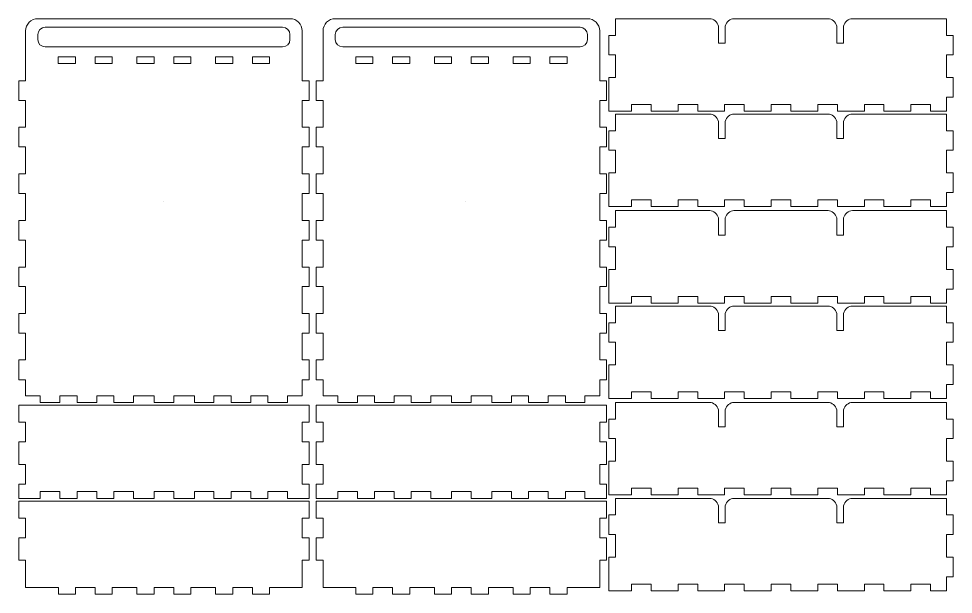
# Model space of a CAD drawing. Header units: inches. Extents: x 0 to 810, y -454 to -1.
# Drawn here: x 428.3 to 809.6, y -235.8 to -1 of the extents above; entities that cross this region are included whole.
import ezdxf

# ---------------------------------------------------------------- set-up
doc = ezdxf.new("R2010")
doc.units = ezdxf.units.IN
doc.header["$MEASUREMENT"] = 0
doc.layers.add('Layer 1', color=7, linetype='Continuous')

# ---------------------------------------------------------------- blocks, each defined once
blk = doc.blocks.new('block 15')
at = {"layer": 'Layer 1', "lineweight": 0}
for points, knots in [([(546.77, -34.43), (546.77, -34.43), (546.77, -26.32), (546.77, -26.32), (546.77, -26.32), (544, -26.32), (544, -26.32), (544, -26.32), (544, -16.02), (544, -16.02), (544, -16.02), (544, -11.02), (544, -11.02), (544, -11.02), (544, -9.02), (544, -9.02), (544, -9.02), (544, -6.02), (544, -6.02), (544, -3.26), (541.76, -1.02), (539, -1.02), (539, -1.02), (499, -1.02), (499, -1.02), (499, -1.02), (476.14, -1.02), (476.14, -1.02), (476.14, -1.02), (436.14, -1.02), (436.14, -1.02), (433.38, -1.02), (431.14, -3.26), (431.14, -6.02), (431.14, -6.02), (431.14, -9.02), (431.14, -9.02), (431.14, -9.02), (431.14, -11.02), (431.14, -11.02), (431.14, -11.02), (431.14, -16.02), (431.14, -16.02), (431.14, -16.02), (431.14, -26.32), (431.14, -26.32), (431.14, -26.32), (428.33, -26.32), (428.33, -26.32), (428.33, -26.32), (428.33, -34.43), (428.33, -34.43), (428.33, -34.43), (431.14, -34.43), (431.14, -34.43), (431.14, -34.43), (431.14, -45.32), (431.14, -45.32), (431.14, -45.32), (428.33, -45.32), (428.33, -45.32), (428.33, -45.32), (428.33, -53.32), (428.33, -53.32), (428.33, -53.32), (431.14, -53.32), (431.14, -53.32), (431.14, -53.32), (431.14, -64.32), (431.14, -64.32), (431.14, -64.32), (428.33, -64.32), (428.33, -64.32), (428.33, -64.32), (428.33, -72.32), (428.33, -72.32), (428.33, -72.32), (431.14, -72.32), (431.14, -72.32), (431.14, -72.32), (431.14, -83.32), (431.14, -83.32), (431.14, -83.32), (428.33, -83.32), (428.33, -83.32), (428.33, -83.32), (428.33, -91.32), (428.33, -91.32), (428.33, -91.32), (431.14, -91.32), (431.14, -91.32), (431.14, -91.32), (431.14, -102.32), (431.14, -102.32), (431.14, -102.32), (428.33, -102.32), (428.33, -102.32), (428.33, -102.32), (428.33, -110.32), (428.33, -110.32), (428.33, -110.32), (431.14, -110.32), (431.14, -110.32), (431.14, -110.32), (431.14, -121.32), (431.14, -121.32), (431.14, -121.32), (428.33, -121.32), (428.33, -121.32), (428.33, -121.32), (428.33, -129.32), (428.33, -129.32), (428.33, -129.32), (431.14, -129.32), (431.14, -129.32), (431.14, -129.32), (431.14, -140.22), (431.14, -140.22), (431.14, -140.22), (428.33, -140.22), (428.33, -140.22), (428.33, -140.22), (428.33, -148.32), (428.33, -148.32), (428.33, -148.32), (431.14, -148.32), (431.14, -148.32), (431.14, -148.32), (431.14, -154.82), (431.14, -154.82), (431.14, -154.82), (437.14, -154.82), (437.14, -154.82), (437.14, -154.82), (437.14, -157.54), (437.14, -157.54), (437.14, -157.54), (445.14, -157.54), (445.14, -157.54), (445.14, -157.54), (445.14, -154.82), (445.14, -154.82), (445.14, -154.82), (452.14, -154.82), (452.14, -154.82), (452.14, -154.82), (452.14, -157.54), (452.14, -157.54), (452.14, -157.54), (460.14, -157.54), (460.14, -157.54), (460.14, -157.54), (460.14, -154.82), (460.14, -154.82), (460.14, -154.82), (467.14, -154.82), (467.14, -154.82), (467.14, -154.82), (467.14, -157.54), (467.14, -157.54), (467.14, -157.54), (475.14, -157.54), (475.14, -157.54), (475.14, -157.54), (475.14, -154.82), (475.14, -154.82), (475.14, -154.82), (483.57, -154.82), (483.57, -154.82), (483.57, -154.82), (483.57, -157.54), (483.57, -157.54), (483.57, -157.54), (491.57, -157.54), (491.57, -157.54), (491.57, -157.54), (491.57, -154.82), (491.57, -154.82), (491.57, -154.82), (500, -154.82), (500, -154.82), (500, -154.82), (500, -157.54), (500, -157.54), (500, -157.54), (508, -157.54), (508, -157.54), (508, -157.54), (508, -154.82), (508, -154.82), (508, -154.82), (515, -154.82), (515, -154.82), (515, -154.82), (515, -157.54), (515, -157.54), (515, -157.54), (523, -157.54), (523, -157.54), (523, -157.54), (523, -154.82), (523, -154.82), (523, -154.82), (530, -154.82), (530, -154.82), (530, -154.82), (530, -157.54), (530, -157.54), (530, -157.54), (538, -157.54), (538, -157.54), (538, -157.54), (538, -154.82), (538, -154.82), (538, -154.82), (544, -154.82), (544, -154.82), (544, -154.82), (544, -148.32), (544, -148.32), (544, -148.32), (546.77, -148.32), (546.77, -148.32), (546.77, -148.32), (546.77, -140.22), (546.77, -140.22), (546.77, -140.22), (544, -140.22), (544, -140.22), (544, -140.22), (544, -129.32), (544, -129.32), (544, -129.32), (546.77, -129.32), (546.77, -129.32), (546.77, -129.32), (546.77, -121.32), (546.77, -121.32), (546.77, -121.32), (544, -121.32), (544, -121.32), (544, -121.32), (544, -110.32), (544, -110.32), (544, -110.32), (546.77, -110.32), (546.77, -110.32), (546.77, -110.32), (546.77, -102.32), (546.77, -102.32), (546.77, -102.32), (544, -102.32), (544, -102.32), (544, -102.32), (544, -91.32), (544, -91.32), (544, -91.32), (546.77, -91.32), (546.77, -91.32), (546.77, -91.32), (546.77, -83.32), (546.77, -83.32), (546.77, -83.32), (544, -83.32), (544, -83.32), (544, -83.32), (544, -72.32), (544, -72.32), (544, -72.32), (546.77, -72.32), (546.77, -72.32), (546.77, -72.32), (546.77, -64.32), (546.77, -64.32), (546.77, -64.32), (544, -64.32), (544, -64.32), (544, -64.32), (544, -53.32), (544, -53.32), (544, -53.32), (546.77, -53.32), (546.77, -53.32), (546.77, -53.32), (546.77, -45.32), (546.77, -45.32), (546.77, -45.32), (544, -45.32), (544, -45.32), (544, -45.32), (544, -34.43), (544, -34.43), (544, -34.43), (546.77, -34.43), (546.77, -34.43)], [0, 0, 0, 0, 1, 1, 1, 2, 2, 2, 3, 3, 3, 4, 4, 4, 5, 5, 5, 6, 6, 6, 7, 7, 7, 8, 8, 8, 9, 9, 9, 10, 10, 10, 11, 11, 11, 12, 12, 12, 13, 13, 13, 14, 14, 14, 15, 15, 15, 16, 16, 16, 17, 17, 17, 18, 18, 18, 19, 19, 19, 20, 20, 20, 21, 21, 21, 22, 22, 22, 23, 23, 23, 24, 24, 24, 25, 25, 25, 26, 26, 26, 27, 27, 27, 28, 28, 28, 29, 29, 29, 30, 30, 30, 31, 31, 31, 32, 32, 32, 33, 33, 33, 34, 34, 34, 35, 35, 35, 36, 36, 36, 37, 37, 37, 38, 38, 38, 39, 39, 39, 40, 40, 40, 41, 41, 41, 42, 42, 42, 43, 43, 43, 44, 44, 44, 45, 45, 45, 46, 46, 46, 47, 47, 47, 48, 48, 48, 49, 49, 49, 50, 50, 50, 51, 51, 51, 52, 52, 52, 53, 53, 53, 54, 54, 54, 55, 55, 55, 56, 56, 56, 57, 57, 57, 58, 58, 58, 59, 59, 59, 60, 60, 60, 61, 61, 61, 62, 62, 62, 63, 63, 63, 64, 64, 64, 65, 65, 65, 66, 66, 66, 67, 67, 67, 68, 68, 68, 69, 69, 69, 70, 70, 70, 71, 71, 71, 72, 72, 72, 73, 73, 73, 74, 74, 74, 75, 75, 75, 76, 76, 76, 77, 77, 77, 78, 78, 78, 79, 79, 79, 80, 80, 80, 81, 81, 81, 82, 82, 82, 83, 83, 83, 84, 84, 84, 85, 85, 85, 86, 86, 86, 87, 87, 87, 88, 88, 88, 89, 89, 89, 90, 90, 90, 91, 91, 91, 92, 92, 92, 93, 93, 93, 94, 94, 94, 95, 95, 95, 96, 96, 96, 97, 97, 97, 98, 98, 98, 98]), ([(439.14, -12.52), (437.49, -12.52), (436.14, -11.18), (436.14, -9.52), (436.14, -9.52), (436.14, -7.52), (436.14, -7.52), (436.14, -5.87), (437.49, -4.52), (439.14, -4.52), (439.14, -4.52), (536, -4.52), (536, -4.52), (537.66, -4.52), (539, -5.87), (539, -7.52), (539, -7.52), (539, -9.52), (539, -9.52), (539, -11.18), (537.66, -12.52), (536, -12.52), (536, -12.52), (439.14, -12.52), (439.14, -12.52)], [0, 0, 0, 0, 1, 1, 1, 2, 2, 2, 3, 3, 3, 4, 4, 4, 5, 5, 5, 6, 6, 6, 7, 7, 7, 8, 8, 8, 8])]:
    blk.add_open_spline(points, degree=3, knots=knots, dxfattribs=at)
blk = doc.blocks.new('block 17')
at = {"layer": 'Layer 1', "lineweight": 0}
for points in [[(451.48, -19.32), (444.48, -19.32), (444.48, -16.52), (451.48, -16.52), (451.48, -19.32)], [(466.48, -19.32), (459.48, -19.32), (459.48, -16.52), (466.48, -16.52), (466.48, -19.32)]]:
    blk.add_lwpolyline(points, dxfattribs=at)
blk = doc.blocks.new('block 18')
at = {"layer": 'Layer 1', "lineweight": 0}
for points in [[(515.66, -19.32), (508.66, -19.32), (508.66, -16.52), (515.66, -16.52), (515.66, -19.32)], [(530.66, -19.32), (523.66, -19.32), (523.66, -16.52), (530.66, -16.52), (530.66, -19.32)]]:
    blk.add_lwpolyline(points, dxfattribs=at)
blk = doc.blocks.new('block 19')
at = {"layer": 'Layer 1', "lineweight": 0}
for points in [[(483.57, -19.32), (476.57, -19.32), (476.57, -16.52), (483.57, -16.52), (483.57, -19.32)], [(498.57, -19.32), (491.57, -19.32), (491.57, -16.52), (498.57, -16.52), (498.57, -19.32)]]:
    blk.add_lwpolyline(points, dxfattribs=at)
blk = doc.blocks.new('block 16')
at = {"layer": 'Layer 1'}
for name in ['block 17', 'block 19', 'block 18']:
    blk.add_blockref(name, (0, 0), dxfattribs=at)
blk = doc.blocks.new('block 14')
at = {"layer": 'Layer 1'}
for name in ['block 15', 'block 16']:
    blk.add_blockref(name, (0, 0), dxfattribs=at)
blk = doc.blocks.new('block 21')
at = {"layer": 'Layer 1', "lineweight": 0}
for points, knots in [([(668.13, -34.43), (668.13, -34.43), (668.13, -26.32), (668.13, -26.32), (668.13, -26.32), (665.36, -26.32), (665.36, -26.32), (665.36, -26.32), (665.36, -16.02), (665.36, -16.02), (665.36, -16.02), (665.36, -11.02), (665.36, -11.02), (665.36, -11.02), (665.36, -9.02), (665.36, -9.02), (665.36, -9.02), (665.36, -6.02), (665.36, -6.02), (665.36, -3.26), (663.12, -1.02), (660.36, -1.02), (660.36, -1.02), (620.36, -1.02), (620.36, -1.02), (620.36, -1.02), (597.5, -1.02), (597.5, -1.02), (597.5, -1.02), (557.5, -1.02), (557.5, -1.02), (554.74, -1.02), (552.5, -3.26), (552.5, -6.02), (552.5, -6.02), (552.5, -9.02), (552.5, -9.02), (552.5, -9.02), (552.5, -11.02), (552.5, -11.02), (552.5, -11.02), (552.5, -16.02), (552.5, -16.02), (552.5, -16.02), (552.5, -26.32), (552.5, -26.32), (552.5, -26.32), (549.68, -26.32), (549.68, -26.32), (549.68, -26.32), (549.68, -34.43), (549.68, -34.43), (549.68, -34.43), (552.5, -34.43), (552.5, -34.43), (552.5, -34.43), (552.5, -45.32), (552.5, -45.32), (552.5, -45.32), (549.68, -45.32), (549.68, -45.32), (549.68, -45.32), (549.68, -53.32), (549.68, -53.32), (549.68, -53.32), (552.5, -53.32), (552.5, -53.32), (552.5, -53.32), (552.5, -64.32), (552.5, -64.32), (552.5, -64.32), (549.68, -64.32), (549.68, -64.32), (549.68, -64.32), (549.68, -72.32), (549.68, -72.32), (549.68, -72.32), (552.5, -72.32), (552.5, -72.32), (552.5, -72.32), (552.5, -83.32), (552.5, -83.32), (552.5, -83.32), (549.68, -83.32), (549.68, -83.32), (549.68, -83.32), (549.68, -91.32), (549.68, -91.32), (549.68, -91.32), (552.5, -91.32), (552.5, -91.32), (552.5, -91.32), (552.5, -102.32), (552.5, -102.32), (552.5, -102.32), (549.68, -102.32), (549.68, -102.32), (549.68, -102.32), (549.68, -110.32), (549.68, -110.32), (549.68, -110.32), (552.5, -110.32), (552.5, -110.32), (552.5, -110.32), (552.5, -121.32), (552.5, -121.32), (552.5, -121.32), (549.68, -121.32), (549.68, -121.32), (549.68, -121.32), (549.68, -129.32), (549.68, -129.32), (549.68, -129.32), (552.5, -129.32), (552.5, -129.32), (552.5, -129.32), (552.5, -140.22), (552.5, -140.22), (552.5, -140.22), (549.68, -140.22), (549.68, -140.22), (549.68, -140.22), (549.68, -148.32), (549.68, -148.32), (549.68, -148.32), (552.5, -148.32), (552.5, -148.32), (552.5, -148.32), (552.5, -154.82), (552.5, -154.82), (552.5, -154.82), (558.5, -154.82), (558.5, -154.82), (558.5, -154.82), (558.5, -157.54), (558.5, -157.54), (558.5, -157.54), (566.5, -157.54), (566.5, -157.54), (566.5, -157.54), (566.5, -154.82), (566.5, -154.82), (566.5, -154.82), (573.5, -154.82), (573.5, -154.82), (573.5, -154.82), (573.5, -157.54), (573.5, -157.54), (573.5, -157.54), (581.5, -157.54), (581.5, -157.54), (581.5, -157.54), (581.5, -154.82), (581.5, -154.82), (581.5, -154.82), (588.5, -154.82), (588.5, -154.82), (588.5, -154.82), (588.5, -157.54), (588.5, -157.54), (588.5, -157.54), (596.5, -157.54), (596.5, -157.54), (596.5, -157.54), (596.5, -154.82), (596.5, -154.82), (596.5, -154.82), (604.93, -154.82), (604.93, -154.82), (604.93, -154.82), (604.93, -157.54), (604.93, -157.54), (604.93, -157.54), (612.93, -157.54), (612.93, -157.54), (612.93, -157.54), (612.93, -154.82), (612.93, -154.82), (612.93, -154.82), (621.36, -154.82), (621.36, -154.82), (621.36, -154.82), (621.36, -157.54), (621.36, -157.54), (621.36, -157.54), (629.36, -157.54), (629.36, -157.54), (629.36, -157.54), (629.36, -154.82), (629.36, -154.82), (629.36, -154.82), (636.36, -154.82), (636.36, -154.82), (636.36, -154.82), (636.36, -157.54), (636.36, -157.54), (636.36, -157.54), (644.36, -157.54), (644.36, -157.54), (644.36, -157.54), (644.36, -154.82), (644.36, -154.82), (644.36, -154.82), (651.36, -154.82), (651.36, -154.82), (651.36, -154.82), (651.36, -157.54), (651.36, -157.54), (651.36, -157.54), (659.36, -157.54), (659.36, -157.54), (659.36, -157.54), (659.36, -154.82), (659.36, -154.82), (659.36, -154.82), (665.36, -154.82), (665.36, -154.82), (665.36, -154.82), (665.36, -148.32), (665.36, -148.32), (665.36, -148.32), (668.13, -148.32), (668.13, -148.32), (668.13, -148.32), (668.13, -140.22), (668.13, -140.22), (668.13, -140.22), (665.36, -140.22), (665.36, -140.22), (665.36, -140.22), (665.36, -129.32), (665.36, -129.32), (665.36, -129.32), (668.13, -129.32), (668.13, -129.32), (668.13, -129.32), (668.13, -121.32), (668.13, -121.32), (668.13, -121.32), (665.36, -121.32), (665.36, -121.32), (665.36, -121.32), (665.36, -110.32), (665.36, -110.32), (665.36, -110.32), (668.13, -110.32), (668.13, -110.32), (668.13, -110.32), (668.13, -102.32), (668.13, -102.32), (668.13, -102.32), (665.36, -102.32), (665.36, -102.32), (665.36, -102.32), (665.36, -91.32), (665.36, -91.32), (665.36, -91.32), (668.13, -91.32), (668.13, -91.32), (668.13, -91.32), (668.13, -83.32), (668.13, -83.32), (668.13, -83.32), (665.36, -83.32), (665.36, -83.32), (665.36, -83.32), (665.36, -72.32), (665.36, -72.32), (665.36, -72.32), (668.13, -72.32), (668.13, -72.32), (668.13, -72.32), (668.13, -64.32), (668.13, -64.32), (668.13, -64.32), (665.36, -64.32), (665.36, -64.32), (665.36, -64.32), (665.36, -53.32), (665.36, -53.32), (665.36, -53.32), (668.13, -53.32), (668.13, -53.32), (668.13, -53.32), (668.13, -45.32), (668.13, -45.32), (668.13, -45.32), (665.36, -45.32), (665.36, -45.32), (665.36, -45.32), (665.36, -34.43), (665.36, -34.43), (665.36, -34.43), (668.13, -34.43), (668.13, -34.43)], [0, 0, 0, 0, 1, 1, 1, 2, 2, 2, 3, 3, 3, 4, 4, 4, 5, 5, 5, 6, 6, 6, 7, 7, 7, 8, 8, 8, 9, 9, 9, 10, 10, 10, 11, 11, 11, 12, 12, 12, 13, 13, 13, 14, 14, 14, 15, 15, 15, 16, 16, 16, 17, 17, 17, 18, 18, 18, 19, 19, 19, 20, 20, 20, 21, 21, 21, 22, 22, 22, 23, 23, 23, 24, 24, 24, 25, 25, 25, 26, 26, 26, 27, 27, 27, 28, 28, 28, 29, 29, 29, 30, 30, 30, 31, 31, 31, 32, 32, 32, 33, 33, 33, 34, 34, 34, 35, 35, 35, 36, 36, 36, 37, 37, 37, 38, 38, 38, 39, 39, 39, 40, 40, 40, 41, 41, 41, 42, 42, 42, 43, 43, 43, 44, 44, 44, 45, 45, 45, 46, 46, 46, 47, 47, 47, 48, 48, 48, 49, 49, 49, 50, 50, 50, 51, 51, 51, 52, 52, 52, 53, 53, 53, 54, 54, 54, 55, 55, 55, 56, 56, 56, 57, 57, 57, 58, 58, 58, 59, 59, 59, 60, 60, 60, 61, 61, 61, 62, 62, 62, 63, 63, 63, 64, 64, 64, 65, 65, 65, 66, 66, 66, 67, 67, 67, 68, 68, 68, 69, 69, 69, 70, 70, 70, 71, 71, 71, 72, 72, 72, 73, 73, 73, 74, 74, 74, 75, 75, 75, 76, 76, 76, 77, 77, 77, 78, 78, 78, 79, 79, 79, 80, 80, 80, 81, 81, 81, 82, 82, 82, 83, 83, 83, 84, 84, 84, 85, 85, 85, 86, 86, 86, 87, 87, 87, 88, 88, 88, 89, 89, 89, 90, 90, 90, 91, 91, 91, 92, 92, 92, 93, 93, 93, 94, 94, 94, 95, 95, 95, 96, 96, 96, 97, 97, 97, 98, 98, 98, 98]), ([(560.5, -12.52), (558.84, -12.52), (557.5, -11.18), (557.5, -9.52), (557.5, -9.52), (557.5, -7.52), (557.5, -7.52), (557.5, -5.87), (558.84, -4.52), (560.5, -4.52), (560.5, -4.52), (657.36, -4.52), (657.36, -4.52), (659.01, -4.52), (660.36, -5.87), (660.36, -7.52), (660.36, -7.52), (660.36, -9.52), (660.36, -9.52), (660.36, -11.18), (659.01, -12.52), (657.36, -12.52), (657.36, -12.52), (560.5, -12.52), (560.5, -12.52)], [0, 0, 0, 0, 1, 1, 1, 2, 2, 2, 3, 3, 3, 4, 4, 4, 5, 5, 5, 6, 6, 6, 7, 7, 7, 8, 8, 8, 8])]:
    blk.add_open_spline(points, degree=3, knots=knots, dxfattribs=at)
blk = doc.blocks.new('block 23')
at = {"layer": 'Layer 1', "lineweight": 0}
for points in [[(572.84, -19.32), (565.84, -19.32), (565.84, -16.52), (572.84, -16.52), (572.84, -19.32)], [(587.84, -19.32), (580.84, -19.32), (580.84, -16.52), (587.84, -16.52), (587.84, -19.32)]]:
    blk.add_lwpolyline(points, dxfattribs=at)
blk = doc.blocks.new('block 24')
at = {"layer": 'Layer 1', "lineweight": 0}
for points in [[(637.02, -19.32), (630.02, -19.32), (630.02, -16.52), (637.02, -16.52), (637.02, -19.32)], [(652.02, -19.32), (645.02, -19.32), (645.02, -16.52), (652.02, -16.52), (652.02, -19.32)]]:
    blk.add_lwpolyline(points, dxfattribs=at)
blk = doc.blocks.new('block 25')
at = {"layer": 'Layer 1', "lineweight": 0}
for points in [[(604.93, -19.32), (597.93, -19.32), (597.93, -16.52), (604.93, -16.52), (604.93, -19.32)], [(619.93, -19.32), (612.93, -19.32), (612.93, -16.52), (619.93, -16.52), (619.93, -19.32)]]:
    blk.add_lwpolyline(points, dxfattribs=at)
blk = doc.blocks.new('block 22')
at = {"layer": 'Layer 1'}
for name in ['block 23', 'block 25', 'block 24']:
    blk.add_blockref(name, (0, 0), dxfattribs=at)
blk = doc.blocks.new('block 20')
at = {"layer": 'Layer 1'}
for name in ['block 21', 'block 22']:
    blk.add_blockref(name, (0, 0), dxfattribs=at)
blk = doc.blocks.new('block 26')
at = {"layer": 'Layer 1', "lineweight": 0}
blk.add_lwpolyline([(476.59, -233.03), (476.59, -235.81), (483.59, -235.81), (483.59, -233.03), (491.59, -233.03), (491.59, -235.81), (498.59, -235.81), (498.59, -233.03), (508.68, -233.03), (508.68, -235.81), (515.68, -235.81), (515.68, -233.03), (523.68, -233.03), (523.68, -235.81), (530.68, -235.81), (530.68, -233.03), (544.02, -233.03), (544.02, -229.94), (544.02, -221.94), (546.79, -221.94), (546.79, -212.71), (544.02, -212.71), (544.02, -204.71), (546.79, -204.71), (546.79, -197.83), (428.35, -197.83), (428.35, -204.71), (431.16, -204.71), (431.16, -212.71), (428.35, -212.71), (428.35, -221.94), (431.16, -221.94), (431.16, -229.94), (431.16, -233.03), (444.51, -233.03), (444.51, -235.81), (451.51, -235.81), (451.51, -233.03), (459.51, -233.03), (459.51, -235.81), (466.51, -235.81), (466.51, -233.03), (476.59, -233.03)], dxfattribs=at)
blk = doc.blocks.new('block 27')
at = {"layer": 'Layer 1', "lineweight": 0}
blk.add_lwpolyline([(597.95, -233.03), (597.95, -235.81), (604.95, -235.81), (604.95, -233.03), (612.95, -233.03), (612.95, -235.81), (619.95, -235.81), (619.95, -233.03), (630.04, -233.03), (630.04, -235.81), (637.04, -235.81), (637.04, -233.03), (645.04, -233.03), (645.04, -235.81), (652.04, -235.81), (652.04, -233.03), (665.38, -233.03), (665.38, -229.94), (665.38, -221.94), (668.15, -221.94), (668.15, -212.71), (665.38, -212.71), (665.38, -204.71), (668.15, -204.71), (668.15, -197.83), (549.71, -197.83), (549.71, -204.71), (552.52, -204.71), (552.52, -212.71), (549.71, -212.71), (549.71, -221.94), (552.52, -221.94), (552.52, -229.94), (552.52, -233.03), (565.86, -233.03), (565.86, -235.81), (572.86, -235.81), (572.86, -233.03), (580.86, -233.03), (580.86, -235.81), (587.86, -235.81), (587.86, -233.03), (597.95, -233.03)], dxfattribs=at)
blk = doc.blocks.new('block 28')
at = {"layer": 'Layer 1', "lineweight": 0}
blk.add_open_spline([(800.33, -38.79), (800.33, -38.79), (806.83, -38.79), (806.83, -38.79), (806.83, -38.79), (806.83, -36.02), (806.83, -36.02), (806.83, -36.02), (806.83, -36.02), (806.83, -36.02), (806.83, -36.02), (806.83, -33.04), (806.83, -33.04), (806.83, -33.04), (809.62, -33.04), (809.62, -33.04), (809.62, -33.04), (809.62, -25.04), (809.62, -25.04), (809.62, -25.04), (806.83, -25.04), (806.83, -25.04), (806.83, -25.04), (806.83, -15.81), (806.83, -15.81), (806.83, -15.81), (809.62, -15.81), (809.62, -15.81), (809.62, -15.81), (809.62, -7.81), (809.62, -7.81), (809.62, -7.81), (806.83, -7.81), (806.83, -7.81), (806.83, -7.81), (806.83, -1.02), (806.83, -1.02), (806.83, -1.02), (768.43, -1.02), (768.43, -1.02), (766.77, -1.02), (765.43, -2.37), (764.85, -4.02), (764.85, -4.02), (764.85, -11.02), (764.85, -11.02), (764.85, -11.02), (762.08, -11.02), (762.08, -11.02), (762.08, -11.02), (762.08, -4.02), (762.08, -4.02), (761.53, -2.37), (760.18, -1.02), (758.53, -1.02), (758.53, -1.02), (720.13, -1.02), (720.13, -1.02), (718.47, -1.02), (717.13, -2.37), (716.57, -4.02), (716.57, -4.02), (716.57, -11.02), (716.57, -11.02), (716.57, -11.02), (713.81, -11.02), (713.81, -11.02), (713.81, -11.02), (713.81, -4.02), (713.81, -4.02), (713.23, -2.37), (711.88, -1.02), (710.23, -1.02), (710.23, -1.02), (671.83, -1.02), (671.83, -1.02), (671.83, -1.02), (671.83, -7.81), (671.83, -7.81), (671.83, -7.81), (669.07, -7.81), (669.07, -7.81), (669.07, -7.81), (669.07, -15.81), (669.07, -15.81), (669.07, -15.81), (671.83, -15.81), (671.83, -15.81), (671.83, -15.81), (671.83, -25.04), (671.83, -25.04), (671.83, -25.04), (669.07, -25.04), (669.07, -25.04), (669.07, -25.04), (669.07, -36.02), (669.07, -36.02), (669.07, -36.02), (669.07, -38.79), (669.07, -38.79), (669.07, -38.79), (671.83, -38.79), (671.83, -38.79), (671.83, -38.79), (678.33, -38.79), (678.33, -38.79), (678.33, -38.79), (678.33, -36.02), (678.33, -36.02), (678.33, -36.02), (686.33, -36.02), (686.33, -36.02), (686.33, -36.02), (686.33, -38.79), (686.33, -38.79), (686.33, -38.79), (697.33, -38.79), (697.33, -38.79), (697.33, -38.79), (697.33, -36.02), (697.33, -36.02), (697.33, -36.02), (705.33, -36.02), (705.33, -36.02), (705.33, -36.02), (705.33, -38.79), (705.33, -38.79), (705.33, -38.79), (716.33, -38.79), (716.33, -38.79), (716.33, -38.79), (716.33, -36.02), (716.33, -36.02), (716.33, -36.02), (724.33, -36.02), (724.33, -36.02), (724.33, -36.02), (724.33, -38.79), (724.33, -38.79), (724.33, -38.79), (735.33, -38.79), (735.33, -38.79), (735.33, -38.79), (735.33, -36.02), (735.33, -36.02), (735.33, -36.02), (743.33, -36.02), (743.33, -36.02), (743.33, -36.02), (743.33, -38.79), (743.33, -38.79), (743.33, -38.79), (754.33, -38.79), (754.33, -38.79), (754.33, -38.79), (754.33, -36.02), (754.33, -36.02), (754.33, -36.02), (762.33, -36.02), (762.33, -36.02), (762.33, -36.02), (762.33, -38.79), (762.33, -38.79), (762.33, -38.79), (773.33, -38.79), (773.33, -38.79), (773.33, -38.79), (773.33, -36.02), (773.33, -36.02), (773.33, -36.02), (781.33, -36.02), (781.33, -36.02), (781.33, -36.02), (781.33, -38.79), (781.33, -38.79), (781.33, -38.79), (792.33, -38.79), (792.33, -38.79), (792.33, -38.79), (792.33, -36.02), (792.33, -36.02), (792.33, -36.02), (800.33, -36.02), (800.33, -36.02), (800.33, -36.02), (800.33, -38.79), (800.33, -38.79)], degree=3, knots=[0, 0, 0, 0, 1, 1, 1, 2, 2, 2, 3, 3, 3, 4, 4, 4, 5, 5, 5, 6, 6, 6, 7, 7, 7, 8, 8, 8, 9, 9, 9, 10, 10, 10, 11, 11, 11, 12, 12, 12, 13, 13, 13, 14, 14, 14, 15, 15, 15, 16, 16, 16, 17, 17, 17, 18, 18, 18, 19, 19, 19, 20, 20, 20, 21, 21, 21, 22, 22, 22, 23, 23, 23, 24, 24, 24, 25, 25, 25, 26, 26, 26, 27, 27, 27, 28, 28, 28, 29, 29, 29, 30, 30, 30, 31, 31, 31, 32, 32, 32, 33, 33, 33, 34, 34, 34, 35, 35, 35, 36, 36, 36, 37, 37, 37, 38, 38, 38, 39, 39, 39, 40, 40, 40, 41, 41, 41, 42, 42, 42, 43, 43, 43, 44, 44, 44, 45, 45, 45, 46, 46, 46, 47, 47, 47, 48, 48, 48, 49, 49, 49, 50, 50, 50, 51, 51, 51, 52, 52, 52, 53, 53, 53, 54, 54, 54, 55, 55, 55, 56, 56, 56, 57, 57, 57, 58, 58, 58, 59, 59, 59, 60, 60, 60, 61, 61, 61, 62, 62, 62, 62], dxfattribs=at)
blk = doc.blocks.new('block 29')
at = {"layer": 'Layer 1', "lineweight": 0}
blk.add_open_spline([(800.33, -77.69), (800.33, -77.69), (806.83, -77.69), (806.83, -77.69), (806.83, -77.69), (806.83, -74.92), (806.83, -74.92), (806.83, -74.92), (806.83, -74.92), (806.83, -74.92), (806.83, -74.92), (806.83, -71.94), (806.83, -71.94), (806.83, -71.94), (809.62, -71.94), (809.62, -71.94), (809.62, -71.94), (809.62, -63.94), (809.62, -63.94), (809.62, -63.94), (806.83, -63.94), (806.83, -63.94), (806.83, -63.94), (806.83, -54.71), (806.83, -54.71), (806.83, -54.71), (809.62, -54.71), (809.62, -54.71), (809.62, -54.71), (809.62, -46.71), (809.62, -46.71), (809.62, -46.71), (806.83, -46.71), (806.83, -46.71), (806.83, -46.71), (806.83, -39.92), (806.83, -39.92), (806.83, -39.92), (768.43, -39.92), (768.43, -39.92), (766.77, -39.92), (765.43, -41.27), (764.85, -42.92), (764.85, -42.92), (764.85, -49.92), (764.85, -49.92), (764.85, -49.92), (762.08, -49.92), (762.08, -49.92), (762.08, -49.92), (762.08, -42.92), (762.08, -42.92), (761.53, -41.27), (760.18, -39.92), (758.53, -39.92), (758.53, -39.92), (720.13, -39.92), (720.13, -39.92), (718.47, -39.92), (717.13, -41.27), (716.57, -42.92), (716.57, -42.92), (716.57, -49.92), (716.57, -49.92), (716.57, -49.92), (713.81, -49.92), (713.81, -49.92), (713.81, -49.92), (713.81, -42.92), (713.81, -42.92), (713.23, -41.27), (711.88, -39.92), (710.23, -39.92), (710.23, -39.92), (671.83, -39.92), (671.83, -39.92), (671.83, -39.92), (671.83, -46.71), (671.83, -46.71), (671.83, -46.71), (669.07, -46.71), (669.07, -46.71), (669.07, -46.71), (669.07, -54.71), (669.07, -54.71), (669.07, -54.71), (671.83, -54.71), (671.83, -54.71), (671.83, -54.71), (671.83, -63.94), (671.83, -63.94), (671.83, -63.94), (669.07, -63.94), (669.07, -63.94), (669.07, -63.94), (669.07, -74.92), (669.07, -74.92), (669.07, -74.92), (669.07, -77.69), (669.07, -77.69), (669.07, -77.69), (671.83, -77.69), (671.83, -77.69), (671.83, -77.69), (678.33, -77.69), (678.33, -77.69), (678.33, -77.69), (678.33, -74.92), (678.33, -74.92), (678.33, -74.92), (686.33, -74.92), (686.33, -74.92), (686.33, -74.92), (686.33, -77.69), (686.33, -77.69), (686.33, -77.69), (697.33, -77.69), (697.33, -77.69), (697.33, -77.69), (697.33, -74.92), (697.33, -74.92), (697.33, -74.92), (705.33, -74.92), (705.33, -74.92), (705.33, -74.92), (705.33, -77.69), (705.33, -77.69), (705.33, -77.69), (716.33, -77.69), (716.33, -77.69), (716.33, -77.69), (716.33, -74.92), (716.33, -74.92), (716.33, -74.92), (724.33, -74.92), (724.33, -74.92), (724.33, -74.92), (724.33, -77.69), (724.33, -77.69), (724.33, -77.69), (735.33, -77.69), (735.33, -77.69), (735.33, -77.69), (735.33, -74.92), (735.33, -74.92), (735.33, -74.92), (743.33, -74.92), (743.33, -74.92), (743.33, -74.92), (743.33, -77.69), (743.33, -77.69), (743.33, -77.69), (754.33, -77.69), (754.33, -77.69), (754.33, -77.69), (754.33, -74.92), (754.33, -74.92), (754.33, -74.92), (762.33, -74.92), (762.33, -74.92), (762.33, -74.92), (762.33, -77.69), (762.33, -77.69), (762.33, -77.69), (773.33, -77.69), (773.33, -77.69), (773.33, -77.69), (773.33, -74.92), (773.33, -74.92), (773.33, -74.92), (781.33, -74.92), (781.33, -74.92), (781.33, -74.92), (781.33, -77.69), (781.33, -77.69), (781.33, -77.69), (792.33, -77.69), (792.33, -77.69), (792.33, -77.69), (792.33, -74.92), (792.33, -74.92), (792.33, -74.92), (800.33, -74.92), (800.33, -74.92), (800.33, -74.92), (800.33, -77.69), (800.33, -77.69)], degree=3, knots=[0, 0, 0, 0, 1, 1, 1, 2, 2, 2, 3, 3, 3, 4, 4, 4, 5, 5, 5, 6, 6, 6, 7, 7, 7, 8, 8, 8, 9, 9, 9, 10, 10, 10, 11, 11, 11, 12, 12, 12, 13, 13, 13, 14, 14, 14, 15, 15, 15, 16, 16, 16, 17, 17, 17, 18, 18, 18, 19, 19, 19, 20, 20, 20, 21, 21, 21, 22, 22, 22, 23, 23, 23, 24, 24, 24, 25, 25, 25, 26, 26, 26, 27, 27, 27, 28, 28, 28, 29, 29, 29, 30, 30, 30, 31, 31, 31, 32, 32, 32, 33, 33, 33, 34, 34, 34, 35, 35, 35, 36, 36, 36, 37, 37, 37, 38, 38, 38, 39, 39, 39, 40, 40, 40, 41, 41, 41, 42, 42, 42, 43, 43, 43, 44, 44, 44, 45, 45, 45, 46, 46, 46, 47, 47, 47, 48, 48, 48, 49, 49, 49, 50, 50, 50, 51, 51, 51, 52, 52, 52, 53, 53, 53, 54, 54, 54, 55, 55, 55, 56, 56, 56, 57, 57, 57, 58, 58, 58, 59, 59, 59, 60, 60, 60, 61, 61, 61, 62, 62, 62, 62], dxfattribs=at)
blk = doc.blocks.new('block 30')
at = {"layer": 'Layer 1', "lineweight": 0}
blk.add_open_spline([(800.33, -117.05), (800.33, -117.05), (806.83, -117.05), (806.83, -117.05), (806.83, -117.05), (806.83, -114.28), (806.83, -114.28), (806.83, -114.28), (806.83, -114.28), (806.83, -114.28), (806.83, -114.28), (806.83, -111.3), (806.83, -111.3), (806.83, -111.3), (809.62, -111.3), (809.62, -111.3), (809.62, -111.3), (809.62, -103.3), (809.62, -103.3), (809.62, -103.3), (806.83, -103.3), (806.83, -103.3), (806.83, -103.3), (806.83, -94.06), (806.83, -94.06), (806.83, -94.06), (809.62, -94.06), (809.62, -94.06), (809.62, -94.06), (809.62, -86.06), (809.62, -86.06), (809.62, -86.06), (806.83, -86.06), (806.83, -86.06), (806.83, -86.06), (806.83, -79.28), (806.83, -79.28), (806.83, -79.28), (768.43, -79.28), (768.43, -79.28), (766.77, -79.28), (765.43, -80.62), (764.85, -82.28), (764.85, -82.28), (764.85, -89.28), (764.85, -89.28), (764.85, -89.28), (762.08, -89.28), (762.08, -89.28), (762.08, -89.28), (762.08, -82.28), (762.08, -82.28), (761.53, -80.62), (760.18, -79.28), (758.53, -79.28), (758.53, -79.28), (720.13, -79.28), (720.13, -79.28), (718.47, -79.28), (717.13, -80.62), (716.57, -82.28), (716.57, -82.28), (716.57, -89.28), (716.57, -89.28), (716.57, -89.28), (713.81, -89.28), (713.81, -89.28), (713.81, -89.28), (713.81, -82.28), (713.81, -82.28), (713.23, -80.62), (711.88, -79.28), (710.23, -79.28), (710.23, -79.28), (671.83, -79.28), (671.83, -79.28), (671.83, -79.28), (671.83, -86.06), (671.83, -86.06), (671.83, -86.06), (669.07, -86.06), (669.07, -86.06), (669.07, -86.06), (669.07, -94.06), (669.07, -94.06), (669.07, -94.06), (671.83, -94.06), (671.83, -94.06), (671.83, -94.06), (671.83, -103.3), (671.83, -103.3), (671.83, -103.3), (669.07, -103.3), (669.07, -103.3), (669.07, -103.3), (669.07, -114.28), (669.07, -114.28), (669.07, -114.28), (669.07, -117.05), (669.07, -117.05), (669.07, -117.05), (671.83, -117.05), (671.83, -117.05), (671.83, -117.05), (678.33, -117.05), (678.33, -117.05), (678.33, -117.05), (678.33, -114.28), (678.33, -114.28), (678.33, -114.28), (686.33, -114.28), (686.33, -114.28), (686.33, -114.28), (686.33, -117.05), (686.33, -117.05), (686.33, -117.05), (697.33, -117.05), (697.33, -117.05), (697.33, -117.05), (697.33, -114.28), (697.33, -114.28), (697.33, -114.28), (705.33, -114.28), (705.33, -114.28), (705.33, -114.28), (705.33, -117.05), (705.33, -117.05), (705.33, -117.05), (716.33, -117.05), (716.33, -117.05), (716.33, -117.05), (716.33, -114.28), (716.33, -114.28), (716.33, -114.28), (724.33, -114.28), (724.33, -114.28), (724.33, -114.28), (724.33, -117.05), (724.33, -117.05), (724.33, -117.05), (735.33, -117.05), (735.33, -117.05), (735.33, -117.05), (735.33, -114.28), (735.33, -114.28), (735.33, -114.28), (743.33, -114.28), (743.33, -114.28), (743.33, -114.28), (743.33, -117.05), (743.33, -117.05), (743.33, -117.05), (754.33, -117.05), (754.33, -117.05), (754.33, -117.05), (754.33, -114.28), (754.33, -114.28), (754.33, -114.28), (762.33, -114.28), (762.33, -114.28), (762.33, -114.28), (762.33, -117.05), (762.33, -117.05), (762.33, -117.05), (773.33, -117.05), (773.33, -117.05), (773.33, -117.05), (773.33, -114.28), (773.33, -114.28), (773.33, -114.28), (781.33, -114.28), (781.33, -114.28), (781.33, -114.28), (781.33, -117.05), (781.33, -117.05), (781.33, -117.05), (792.33, -117.05), (792.33, -117.05), (792.33, -117.05), (792.33, -114.28), (792.33, -114.28), (792.33, -114.28), (800.33, -114.28), (800.33, -114.28), (800.33, -114.28), (800.33, -117.05), (800.33, -117.05)], degree=3, knots=[0, 0, 0, 0, 1, 1, 1, 2, 2, 2, 3, 3, 3, 4, 4, 4, 5, 5, 5, 6, 6, 6, 7, 7, 7, 8, 8, 8, 9, 9, 9, 10, 10, 10, 11, 11, 11, 12, 12, 12, 13, 13, 13, 14, 14, 14, 15, 15, 15, 16, 16, 16, 17, 17, 17, 18, 18, 18, 19, 19, 19, 20, 20, 20, 21, 21, 21, 22, 22, 22, 23, 23, 23, 24, 24, 24, 25, 25, 25, 26, 26, 26, 27, 27, 27, 28, 28, 28, 29, 29, 29, 30, 30, 30, 31, 31, 31, 32, 32, 32, 33, 33, 33, 34, 34, 34, 35, 35, 35, 36, 36, 36, 37, 37, 37, 38, 38, 38, 39, 39, 39, 40, 40, 40, 41, 41, 41, 42, 42, 42, 43, 43, 43, 44, 44, 44, 45, 45, 45, 46, 46, 46, 47, 47, 47, 48, 48, 48, 49, 49, 49, 50, 50, 50, 51, 51, 51, 52, 52, 52, 53, 53, 53, 54, 54, 54, 55, 55, 55, 56, 56, 56, 57, 57, 57, 58, 58, 58, 59, 59, 59, 60, 60, 60, 61, 61, 61, 62, 62, 62, 62], dxfattribs=at)
blk = doc.blocks.new('block 31')
at = {"layer": 'Layer 1', "lineweight": 0}
blk.add_open_spline([(800.33, -156), (800.33, -156), (806.83, -156), (806.83, -156), (806.83, -156), (806.83, -153.24), (806.83, -153.24), (806.83, -153.24), (806.83, -153.24), (806.83, -153.24), (806.83, -153.24), (806.83, -150.26), (806.83, -150.26), (806.83, -150.26), (809.62, -150.26), (809.62, -150.26), (809.62, -150.26), (809.62, -142.26), (809.62, -142.26), (809.62, -142.26), (806.83, -142.26), (806.83, -142.26), (806.83, -142.26), (806.83, -133.02), (806.83, -133.02), (806.83, -133.02), (809.62, -133.02), (809.62, -133.02), (809.62, -133.02), (809.62, -125.02), (809.62, -125.02), (809.62, -125.02), (806.83, -125.02), (806.83, -125.02), (806.83, -125.02), (806.83, -118.24), (806.83, -118.24), (806.83, -118.24), (768.43, -118.24), (768.43, -118.24), (766.77, -118.24), (765.43, -119.58), (764.85, -121.24), (764.85, -121.24), (764.85, -128.24), (764.85, -128.24), (764.85, -128.24), (762.08, -128.24), (762.08, -128.24), (762.08, -128.24), (762.08, -121.24), (762.08, -121.24), (761.53, -119.58), (760.18, -118.24), (758.53, -118.24), (758.53, -118.24), (720.13, -118.24), (720.13, -118.24), (718.47, -118.24), (717.13, -119.58), (716.57, -121.24), (716.57, -121.24), (716.57, -128.24), (716.57, -128.24), (716.57, -128.24), (713.81, -128.24), (713.81, -128.24), (713.81, -128.24), (713.81, -121.24), (713.81, -121.24), (713.23, -119.58), (711.88, -118.24), (710.23, -118.24), (710.23, -118.24), (671.83, -118.24), (671.83, -118.24), (671.83, -118.24), (671.83, -125.02), (671.83, -125.02), (671.83, -125.02), (669.07, -125.02), (669.07, -125.02), (669.07, -125.02), (669.07, -133.02), (669.07, -133.02), (669.07, -133.02), (671.83, -133.02), (671.83, -133.02), (671.83, -133.02), (671.83, -142.26), (671.83, -142.26), (671.83, -142.26), (669.07, -142.26), (669.07, -142.26), (669.07, -142.26), (669.07, -153.24), (669.07, -153.24), (669.07, -153.24), (669.07, -156), (669.07, -156), (669.07, -156), (671.83, -156), (671.83, -156), (671.83, -156), (678.33, -156), (678.33, -156), (678.33, -156), (678.33, -153.24), (678.33, -153.24), (678.33, -153.24), (686.33, -153.24), (686.33, -153.24), (686.33, -153.24), (686.33, -156), (686.33, -156), (686.33, -156), (697.33, -156), (697.33, -156), (697.33, -156), (697.33, -153.24), (697.33, -153.24), (697.33, -153.24), (705.33, -153.24), (705.33, -153.24), (705.33, -153.24), (705.33, -156), (705.33, -156), (705.33, -156), (716.33, -156), (716.33, -156), (716.33, -156), (716.33, -153.24), (716.33, -153.24), (716.33, -153.24), (724.33, -153.24), (724.33, -153.24), (724.33, -153.24), (724.33, -156), (724.33, -156), (724.33, -156), (735.33, -156), (735.33, -156), (735.33, -156), (735.33, -153.24), (735.33, -153.24), (735.33, -153.24), (743.33, -153.24), (743.33, -153.24), (743.33, -153.24), (743.33, -156), (743.33, -156), (743.33, -156), (754.33, -156), (754.33, -156), (754.33, -156), (754.33, -153.24), (754.33, -153.24), (754.33, -153.24), (762.33, -153.24), (762.33, -153.24), (762.33, -153.24), (762.33, -156), (762.33, -156), (762.33, -156), (773.33, -156), (773.33, -156), (773.33, -156), (773.33, -153.24), (773.33, -153.24), (773.33, -153.24), (781.33, -153.24), (781.33, -153.24), (781.33, -153.24), (781.33, -156), (781.33, -156), (781.33, -156), (792.33, -156), (792.33, -156), (792.33, -156), (792.33, -153.24), (792.33, -153.24), (792.33, -153.24), (800.33, -153.24), (800.33, -153.24), (800.33, -153.24), (800.33, -156), (800.33, -156)], degree=3, knots=[0, 0, 0, 0, 1, 1, 1, 2, 2, 2, 3, 3, 3, 4, 4, 4, 5, 5, 5, 6, 6, 6, 7, 7, 7, 8, 8, 8, 9, 9, 9, 10, 10, 10, 11, 11, 11, 12, 12, 12, 13, 13, 13, 14, 14, 14, 15, 15, 15, 16, 16, 16, 17, 17, 17, 18, 18, 18, 19, 19, 19, 20, 20, 20, 21, 21, 21, 22, 22, 22, 23, 23, 23, 24, 24, 24, 25, 25, 25, 26, 26, 26, 27, 27, 27, 28, 28, 28, 29, 29, 29, 30, 30, 30, 31, 31, 31, 32, 32, 32, 33, 33, 33, 34, 34, 34, 35, 35, 35, 36, 36, 36, 37, 37, 37, 38, 38, 38, 39, 39, 39, 40, 40, 40, 41, 41, 41, 42, 42, 42, 43, 43, 43, 44, 44, 44, 45, 45, 45, 46, 46, 46, 47, 47, 47, 48, 48, 48, 49, 49, 49, 50, 50, 50, 51, 51, 51, 52, 52, 52, 53, 53, 53, 54, 54, 54, 55, 55, 55, 56, 56, 56, 57, 57, 57, 58, 58, 58, 59, 59, 59, 60, 60, 60, 61, 61, 61, 62, 62, 62, 62], dxfattribs=at)
blk = doc.blocks.new('block 32')
at = {"layer": 'Layer 1', "lineweight": 0}
blk.add_open_spline([(800.33, -195.3), (800.33, -195.3), (806.83, -195.3), (806.83, -195.3), (806.83, -195.3), (806.83, -192.54), (806.83, -192.54), (806.83, -192.54), (806.83, -192.54), (806.83, -192.54), (806.83, -192.54), (806.83, -189.56), (806.83, -189.56), (806.83, -189.56), (809.62, -189.56), (809.62, -189.56), (809.62, -189.56), (809.62, -181.56), (809.62, -181.56), (809.62, -181.56), (806.83, -181.56), (806.83, -181.56), (806.83, -181.56), (806.83, -172.32), (806.83, -172.32), (806.83, -172.32), (809.62, -172.32), (809.62, -172.32), (809.62, -172.32), (809.62, -164.32), (809.62, -164.32), (809.62, -164.32), (806.83, -164.32), (806.83, -164.32), (806.83, -164.32), (806.83, -157.54), (806.83, -157.54), (806.83, -157.54), (768.43, -157.54), (768.43, -157.54), (766.77, -157.54), (765.43, -158.88), (764.85, -160.54), (764.85, -160.54), (764.85, -167.54), (764.85, -167.54), (764.85, -167.54), (762.08, -167.54), (762.08, -167.54), (762.08, -167.54), (762.08, -160.54), (762.08, -160.54), (761.53, -158.88), (760.18, -157.54), (758.53, -157.54), (758.53, -157.54), (720.13, -157.54), (720.13, -157.54), (718.47, -157.54), (717.13, -158.88), (716.57, -160.54), (716.57, -160.54), (716.57, -167.54), (716.57, -167.54), (716.57, -167.54), (713.81, -167.54), (713.81, -167.54), (713.81, -167.54), (713.81, -160.54), (713.81, -160.54), (713.23, -158.88), (711.88, -157.54), (710.23, -157.54), (710.23, -157.54), (671.83, -157.54), (671.83, -157.54), (671.83, -157.54), (671.83, -164.32), (671.83, -164.32), (671.83, -164.32), (669.07, -164.32), (669.07, -164.32), (669.07, -164.32), (669.07, -172.32), (669.07, -172.32), (669.07, -172.32), (671.83, -172.32), (671.83, -172.32), (671.83, -172.32), (671.83, -181.56), (671.83, -181.56), (671.83, -181.56), (669.07, -181.56), (669.07, -181.56), (669.07, -181.56), (669.07, -192.54), (669.07, -192.54), (669.07, -192.54), (669.07, -195.3), (669.07, -195.3), (669.07, -195.3), (671.83, -195.3), (671.83, -195.3), (671.83, -195.3), (678.33, -195.3), (678.33, -195.3), (678.33, -195.3), (678.33, -192.54), (678.33, -192.54), (678.33, -192.54), (686.33, -192.54), (686.33, -192.54), (686.33, -192.54), (686.33, -195.3), (686.33, -195.3), (686.33, -195.3), (697.33, -195.3), (697.33, -195.3), (697.33, -195.3), (697.33, -192.54), (697.33, -192.54), (697.33, -192.54), (705.33, -192.54), (705.33, -192.54), (705.33, -192.54), (705.33, -195.3), (705.33, -195.3), (705.33, -195.3), (716.33, -195.3), (716.33, -195.3), (716.33, -195.3), (716.33, -192.54), (716.33, -192.54), (716.33, -192.54), (724.33, -192.54), (724.33, -192.54), (724.33, -192.54), (724.33, -195.3), (724.33, -195.3), (724.33, -195.3), (735.33, -195.3), (735.33, -195.3), (735.33, -195.3), (735.33, -192.54), (735.33, -192.54), (735.33, -192.54), (743.33, -192.54), (743.33, -192.54), (743.33, -192.54), (743.33, -195.3), (743.33, -195.3), (743.33, -195.3), (754.33, -195.3), (754.33, -195.3), (754.33, -195.3), (754.33, -192.54), (754.33, -192.54), (754.33, -192.54), (762.33, -192.54), (762.33, -192.54), (762.33, -192.54), (762.33, -195.3), (762.33, -195.3), (762.33, -195.3), (773.33, -195.3), (773.33, -195.3), (773.33, -195.3), (773.33, -192.54), (773.33, -192.54), (773.33, -192.54), (781.33, -192.54), (781.33, -192.54), (781.33, -192.54), (781.33, -195.3), (781.33, -195.3), (781.33, -195.3), (792.33, -195.3), (792.33, -195.3), (792.33, -195.3), (792.33, -192.54), (792.33, -192.54), (792.33, -192.54), (800.33, -192.54), (800.33, -192.54), (800.33, -192.54), (800.33, -195.3), (800.33, -195.3)], degree=3, knots=[0, 0, 0, 0, 1, 1, 1, 2, 2, 2, 3, 3, 3, 4, 4, 4, 5, 5, 5, 6, 6, 6, 7, 7, 7, 8, 8, 8, 9, 9, 9, 10, 10, 10, 11, 11, 11, 12, 12, 12, 13, 13, 13, 14, 14, 14, 15, 15, 15, 16, 16, 16, 17, 17, 17, 18, 18, 18, 19, 19, 19, 20, 20, 20, 21, 21, 21, 22, 22, 22, 23, 23, 23, 24, 24, 24, 25, 25, 25, 26, 26, 26, 27, 27, 27, 28, 28, 28, 29, 29, 29, 30, 30, 30, 31, 31, 31, 32, 32, 32, 33, 33, 33, 34, 34, 34, 35, 35, 35, 36, 36, 36, 37, 37, 37, 38, 38, 38, 39, 39, 39, 40, 40, 40, 41, 41, 41, 42, 42, 42, 43, 43, 43, 44, 44, 44, 45, 45, 45, 46, 46, 46, 47, 47, 47, 48, 48, 48, 49, 49, 49, 50, 50, 50, 51, 51, 51, 52, 52, 52, 53, 53, 53, 54, 54, 54, 55, 55, 55, 56, 56, 56, 57, 57, 57, 58, 58, 58, 59, 59, 59, 60, 60, 60, 61, 61, 61, 62, 62, 62, 62], dxfattribs=at)
blk = doc.blocks.new('block 33')
at = {"layer": 'Layer 1', "lineweight": 0}
blk.add_open_spline([(800.33, -234.45), (800.33, -234.45), (806.83, -234.45), (806.83, -234.45), (806.83, -234.45), (806.83, -231.68), (806.83, -231.68), (806.83, -231.68), (806.83, -231.68), (806.83, -231.68), (806.83, -231.68), (806.83, -228.7), (806.83, -228.7), (806.83, -228.7), (809.62, -228.7), (809.62, -228.7), (809.62, -228.7), (809.62, -220.7), (809.62, -220.7), (809.62, -220.7), (806.83, -220.7), (806.83, -220.7), (806.83, -220.7), (806.83, -211.46), (806.83, -211.46), (806.83, -211.46), (809.62, -211.46), (809.62, -211.46), (809.62, -211.46), (809.62, -203.46), (809.62, -203.46), (809.62, -203.46), (806.83, -203.46), (806.83, -203.46), (806.83, -203.46), (806.83, -196.68), (806.83, -196.68), (806.83, -196.68), (768.43, -196.68), (768.43, -196.68), (766.77, -196.68), (765.43, -198.02), (764.85, -199.68), (764.85, -199.68), (764.85, -206.68), (764.85, -206.68), (764.85, -206.68), (762.08, -206.68), (762.08, -206.68), (762.08, -206.68), (762.08, -199.68), (762.08, -199.68), (761.53, -198.02), (760.18, -196.68), (758.53, -196.68), (758.53, -196.68), (720.13, -196.68), (720.13, -196.68), (718.47, -196.68), (717.13, -198.02), (716.57, -199.68), (716.57, -199.68), (716.57, -206.68), (716.57, -206.68), (716.57, -206.68), (713.81, -206.68), (713.81, -206.68), (713.81, -206.68), (713.81, -199.68), (713.81, -199.68), (713.23, -198.02), (711.88, -196.68), (710.23, -196.68), (710.23, -196.68), (671.83, -196.68), (671.83, -196.68), (671.83, -196.68), (671.83, -203.46), (671.83, -203.46), (671.83, -203.46), (669.07, -203.46), (669.07, -203.46), (669.07, -203.46), (669.07, -211.46), (669.07, -211.46), (669.07, -211.46), (671.83, -211.46), (671.83, -211.46), (671.83, -211.46), (671.83, -220.7), (671.83, -220.7), (671.83, -220.7), (669.07, -220.7), (669.07, -220.7), (669.07, -220.7), (669.07, -231.68), (669.07, -231.68), (669.07, -231.68), (669.07, -234.45), (669.07, -234.45), (669.07, -234.45), (671.83, -234.45), (671.83, -234.45), (671.83, -234.45), (678.33, -234.45), (678.33, -234.45), (678.33, -234.45), (678.33, -231.68), (678.33, -231.68), (678.33, -231.68), (686.33, -231.68), (686.33, -231.68), (686.33, -231.68), (686.33, -234.45), (686.33, -234.45), (686.33, -234.45), (697.33, -234.45), (697.33, -234.45), (697.33, -234.45), (697.33, -231.68), (697.33, -231.68), (697.33, -231.68), (705.33, -231.68), (705.33, -231.68), (705.33, -231.68), (705.33, -234.45), (705.33, -234.45), (705.33, -234.45), (716.33, -234.45), (716.33, -234.45), (716.33, -234.45), (716.33, -231.68), (716.33, -231.68), (716.33, -231.68), (724.33, -231.68), (724.33, -231.68), (724.33, -231.68), (724.33, -234.45), (724.33, -234.45), (724.33, -234.45), (735.33, -234.45), (735.33, -234.45), (735.33, -234.45), (735.33, -231.68), (735.33, -231.68), (735.33, -231.68), (743.33, -231.68), (743.33, -231.68), (743.33, -231.68), (743.33, -234.45), (743.33, -234.45), (743.33, -234.45), (754.33, -234.45), (754.33, -234.45), (754.33, -234.45), (754.33, -231.68), (754.33, -231.68), (754.33, -231.68), (762.33, -231.68), (762.33, -231.68), (762.33, -231.68), (762.33, -234.45), (762.33, -234.45), (762.33, -234.45), (773.33, -234.45), (773.33, -234.45), (773.33, -234.45), (773.33, -231.68), (773.33, -231.68), (773.33, -231.68), (781.33, -231.68), (781.33, -231.68), (781.33, -231.68), (781.33, -234.45), (781.33, -234.45), (781.33, -234.45), (792.33, -234.45), (792.33, -234.45), (792.33, -234.45), (792.33, -231.68), (792.33, -231.68), (792.33, -231.68), (800.33, -231.68), (800.33, -231.68), (800.33, -231.68), (800.33, -234.45), (800.33, -234.45)], degree=3, knots=[0, 0, 0, 0, 1, 1, 1, 2, 2, 2, 3, 3, 3, 4, 4, 4, 5, 5, 5, 6, 6, 6, 7, 7, 7, 8, 8, 8, 9, 9, 9, 10, 10, 10, 11, 11, 11, 12, 12, 12, 13, 13, 13, 14, 14, 14, 15, 15, 15, 16, 16, 16, 17, 17, 17, 18, 18, 18, 19, 19, 19, 20, 20, 20, 21, 21, 21, 22, 22, 22, 23, 23, 23, 24, 24, 24, 25, 25, 25, 26, 26, 26, 27, 27, 27, 28, 28, 28, 29, 29, 29, 30, 30, 30, 31, 31, 31, 32, 32, 32, 33, 33, 33, 34, 34, 34, 35, 35, 35, 36, 36, 36, 37, 37, 37, 38, 38, 38, 39, 39, 39, 40, 40, 40, 41, 41, 41, 42, 42, 42, 43, 43, 43, 44, 44, 44, 45, 45, 45, 46, 46, 46, 47, 47, 47, 48, 48, 48, 49, 49, 49, 50, 50, 50, 51, 51, 51, 52, 52, 52, 53, 53, 53, 54, 54, 54, 55, 55, 55, 56, 56, 56, 57, 57, 57, 58, 58, 58, 59, 59, 59, 60, 60, 60, 61, 61, 61, 62, 62, 62, 62], dxfattribs=at)

msp = doc.modelspace()

# ---------------------------------------------------------------- linework, layer by layer
at = {"layer": 'Layer 1', "lineweight": 0}
for points in [[(487.57, -75.43), (487.57, -75.43)], [(610.43, -75.43), (610.43, -75.43)], [(546.77, -165.58), (546.77, -158.7), (428.33, -158.7), (428.33, -165.58), (431.14, -165.58), (431.14, -173.58), (428.33, -173.58), (428.33, -182.82), (431.14, -182.82), (431.14, -190.82), (428.33, -190.82), (428.33, -196.68), (437.14, -196.68), (437.14, -193.9), (445.14, -193.9), (445.14, -196.68), (452.14, -196.68), (452.14, -193.9), (460.14, -193.9), (460.14, -196.68), (467.14, -196.68), (467.14, -193.9), (475.14, -193.9), (475.14, -196.68), (483.57, -196.68), (483.57, -193.9), (491.57, -193.9), (491.57, -196.68), (500, -196.68), (500, -193.9), (508, -193.9), (508, -196.68), (515, -196.68), (515, -193.9), (523, -193.9), (523, -196.68), (530, -196.68), (530, -193.9), (538, -193.9), (538, -196.68), (546.77, -196.68), (546.77, -190.82), (544, -190.82), (544, -182.82), (546.77, -182.82), (546.77, -173.58), (544, -173.58), (544, -165.58), (546.77, -165.58)], [(668.13, -165.58), (668.13, -158.7), (549.68, -158.7), (549.68, -165.58), (552.5, -165.58), (552.5, -173.58), (549.68, -173.58), (549.68, -182.82), (552.5, -182.82), (552.5, -190.82), (549.68, -190.82), (549.68, -196.68), (558.5, -196.68), (558.5, -193.9), (566.5, -193.9), (566.5, -196.68), (573.5, -196.68), (573.5, -193.9), (581.5, -193.9), (581.5, -196.68), (588.5, -196.68), (588.5, -193.9), (596.5, -193.9), (596.5, -196.68), (604.93, -196.68), (604.93, -193.9), (612.93, -193.9), (612.93, -196.68), (621.36, -196.68), (621.36, -193.9), (629.36, -193.9), (629.36, -196.68), (636.36, -196.68), (636.36, -193.9), (644.36, -193.9), (644.36, -196.68), (651.36, -196.68), (651.36, -193.9), (659.36, -193.9), (659.36, -196.68), (668.13, -196.68), (668.13, -190.82), (665.36, -190.82), (665.36, -182.82), (668.13, -182.82), (668.13, -173.58), (665.36, -173.58), (665.36, -165.58), (668.13, -165.58)]]:
    msp.add_lwpolyline(points, dxfattribs=at)

# ---------------------------------------------------------------- block references
at = {"layer": 'Layer 1'}
for name in ['block 14', 'block 20', 'block 28', 'block 29', 'block 30', 'block 31', 'block 32', 'block 26', 'block 27', 'block 33']:
    msp.add_blockref(name, (0, 0), dxfattribs=at)

doc.saveas('drawing.dxf')
